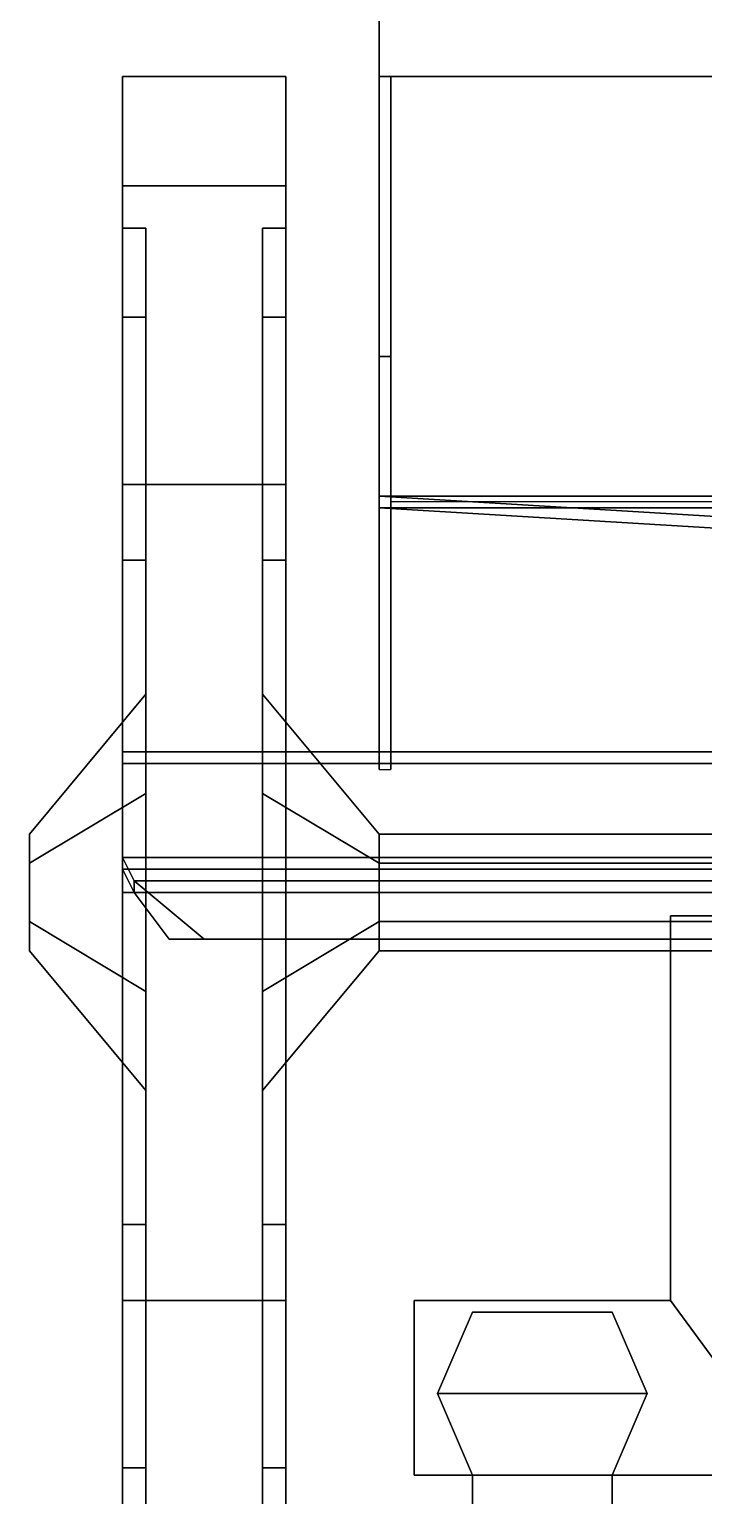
# Model space of a CAD drawing. Header units: millimetres. Extents: x -0.8 to 3, y -3.2 to 8.
# Drawn here: x -0.85 to -0.272, y -0.518 to 0.741 of the extents above; entities that cross this region are included whole.
import ezdxf

# ---------------------------------------------------------------- set-up
doc = ezdxf.new("R2010")
doc.units = ezdxf.units.MM
doc.layers.add('trail', color=4, linetype='Continuous')
doc.layers.add('wheels', color=2, linetype='Continuous')

msp = doc.modelspace()

# ---------------------------------------------------------------- linework, layer by layer
for points in [[(-0.55, 1.13, 0.77), (-0.55, 1.03, 0.75), (-0.55, 0.6954, 0.9764), (-0.55, 0.72, 1.04)], [(-0.55, 0.72, 1.04), (-0.55, 0.6954, 0.9764), (-0.55, 1.03, 0.75), (-0.55, 1.13, 0.77)], [(-0.55, 0.7, 0.97), (-0.55, 0.3355, 0.8419), (-0.55, 0.1056, 1.45), (-0.55, 0.46, 1.3)], [(-0.55, 0.46, 1.3), (-0.54, 0.46, 1.3), (-0.54, 0.7, 0.97), (-0.55, 0.7, 0.97)], [(-0.55, 0.7, 0.96), (-0.55, 0.34, 0.83), (-0.55, 0.3355, 0.8419), (-0.55, 0.7, 0.97)], [(-0.11, 0.7, 0.97), (-0.11, 0.7, 0.96), (-0.55, 0.7, 0.96), (-0.55, 0.7, 0.97)], [(-0.11, 0.7, 0.96), (-0.11, 0.34, 0.83), (-0.55, 0.34, 0.83), (-0.55, 0.7, 0.96)], [(-0.54, 0.46, 1.3), (-0.54, 0.1056, 1.45), (-0.54, 0.3355, 0.8419), (-0.54, 0.7, 0.97)], [(-0.54, 0.7, 0.97), (-0.54, 0.3355, 0.8419), (-0.11, 0.3355, 0.8419), (-0.11, 0.7, 0.97)], [(-0.55, 0.1056, 1.45), (-0.54, 0.1056, 1.45), (-0.54, 0.46, 1.3), (-0.55, 0.46, 1.3)], [(-0.55, 0.34, 0.83), (-0.55, 0.33, 0.83), (-0.55, 0.1107, 1.41), (-0.55, 0.1207, 1.41)], [(-0.11, 0.1207, 1.41), (-0.11, 0.3135, 0.9), (-0.55, 0.34, 0.83), (-0.55, 0.1207, 1.41)], [(0.11, 0.3135, 0.9), (0.55, 0.34, 0.83), (-0.55, 0.34, 0.83), (-0.11, 0.3135, 0.9)], [(0.55, 0.34, 0.83), (0.55, 0.33, 0.83), (-0.55, 0.33, 0.83), (-0.55, 0.34, 0.83)], [(-0.55, 0.1107, 1.41), (-0.55, 0.33, 0.83), (-0.11, 0.3035, 0.9), (-0.11, 0.1107, 1.41)], [(-0.11, 0.3035, 0.9), (-0.55, 0.33, 0.83), (0.55, 0.33, 0.83), (0.11, 0.3035, 0.9)], [(-0.77, 0.1207, 1.41), (-0.77, 0.1107, 1.41), (-0.77, 0.02, 1.65), (-0.77, 0.03, 1.65)], [(0.77, 0.03, 1.65), (0.77, 0.1207, 1.41), (-0.77, 0.1207, 1.41), (-0.77, 0.03, 1.65)], [(-0.55, 0.1207, 1.41), (-0.55, 0.1107, 1.41), (-0.77, 0.1107, 1.41), (-0.77, 0.1207, 1.41)], [(-0.77, 0.02, 1.65), (-0.77, 0.1107, 1.41), (0.77, 0.1107, 1.41), (0.77, 0.02, 1.65)], [(0.55, 0.025, 0.7033), (0.55, 0.05, 0.66), (-0.55, 0.05, 0.66), (-0.55, 0.025, 0.7033)], [(0.55, 0.05, 0.66), (0.55, 0.025, 0.6167), (-0.55, 0.025, 0.6167), (-0.55, 0.05, 0.66)], [(0.76, 0.01, 1.68), (0.77, 0.03, 1.65), (-0.77, 0.03, 1.65), (-0.76, 0.01, 1.68)], [(-0.77, 0.03, 1.65), (-0.77, 0.02, 1.65), (-0.76, 0, 1.68), (-0.76, 0.01, 1.68)], [(-0.76, 0, 1.68), (-0.77, 0.02, 1.65), (0.77, 0.02, 1.65), (0.76, 0, 1.68)], [(0.55, -0.025, 0.7033), (0.55, 0.025, 0.7033), (-0.55, 0.025, 0.7033), (-0.55, -0.025, 0.7033)], [(0.55, 0.025, 0.6167), (0.55, -0.025, 0.6167), (-0.55, -0.025, 0.6167), (-0.55, 0.025, 0.6167)], [(-0.76, 0.01, 1.68), (-0.76, 0, 1.68), (-0.73, -0.04, 1.71), (-0.7, -0.04, 1.72)], [(0.7, -0.04, 1.72), (0.76, 0.01, 1.68), (-0.76, 0.01, 1.68), (-0.7, -0.04, 1.72)], [(-0.73, -0.04, 1.71), (-0.76, 0, 1.68), (0.76, 0, 1.68), (0.73, -0.04, 1.71)], [(0.55, -0.05, 0.66), (0.55, -0.025, 0.7033), (-0.55, -0.025, 0.7033), (-0.55, -0.05, 0.66)], [(0.55, -0.025, 0.6167), (0.55, -0.05, 0.66), (-0.55, -0.05, 0.66), (-0.55, -0.025, 0.6167)], [(-0.19, -0.02, 0.65), (-0.19, -0.02, 0.56), (-0.3, -0.02, 0.56), (-0.3, -0.02, 0.65)], [(-0.19, -0.02, 0.56), (-0.19, -0.5, 0.56), (-0.3, -0.35, 0.56), (-0.3, -0.02, 0.56)], [(-0.3, -0.02, 0.65), (-0.3, -0.35, 0.65), (-0.19, -0.5, 0.65), (-0.19, -0.02, 0.65)], [(-0.3, -0.02, 0.56), (-0.3, -0.35, 0.56), (-0.3, -0.35, 0.65), (-0.3, -0.02, 0.65)], [(-0.7, -0.04, 1.72), (-0.73, -0.04, 1.71), (0.73, -0.04, 1.71), (0.7, -0.04, 1.72)], [(-0.52, -0.35, 0.56), (-0.52, -0.5, 0.56), (-0.52, -0.5, 0.65), (-0.52, -0.35, 0.65)], [(-0.3, -0.35, 0.65), (-0.3, -0.35, 0.56), (-0.52, -0.35, 0.56), (-0.52, -0.35, 0.65)], [(-0.3, -0.35, 0.56), (-0.19, -0.5, 0.56), (-0.52, -0.5, 0.56), (-0.52, -0.35, 0.56)], [(-0.52, -0.35, 0.65), (-0.52, -0.5, 0.65), (-0.19, -0.5, 0.65), (-0.3, -0.35, 0.65)], [(-0.52, -0.5, 0.65), (-0.52, -0.5, 0.56), (-0.19, -0.5, 0.56), (-0.19, -0.5, 0.65)]]:
    msp.add_3dface(points)
at = {"layer": 'trail'}
for points in [[(-0.5, -0.43, 0.7), (-0.32, -0.43, 0.7), (-0.35, -0.36, 0.7), (-0.47, -0.36, 0.7)], [(-0.35, -0.36, 0.65), (-0.32, -0.43, 0.65), (-0.5, -0.43, 0.65), (-0.47, -0.36, 0.65)], [(-0.47, -0.36, 0.65), (-0.5, -0.43, 0.65), (-0.5, -0.43, 0.7), (-0.47, -0.36, 0.7)], [(-0.5, -0.43, 0.56), (-0.32, -0.43, 0.56), (-0.35, -0.36, 0.56), (-0.47, -0.36, 0.56)], [(-0.47, -0.36, 0.51), (-0.5, -0.43, 0.51), (-0.5, -0.43, 0.56), (-0.47, -0.36, 0.56)], [(-0.35, -0.36, 0.51), (-0.32, -0.43, 0.51), (-0.5, -0.43, 0.51), (-0.47, -0.36, 0.51)], [(-0.47, -0.36, 0.7), (-0.35, -0.36, 0.7), (-0.35, -0.36, 0.65), (-0.47, -0.36, 0.65)], [(-0.47, -0.36, 0.56), (-0.35, -0.36, 0.56), (-0.35, -0.36, 0.51), (-0.47, -0.36, 0.51)], [(-0.35, -0.36, 0.7), (-0.32, -0.43, 0.7), (-0.32, -0.43, 0.65), (-0.35, -0.36, 0.65)], [(-0.35, -0.36, 0.56), (-0.32, -0.43, 0.56), (-0.32, -0.43, 0.51), (-0.35, -0.36, 0.51)], [(-0.32, -0.43, 0.7), (-0.5, -0.43, 0.7), (-0.47, -0.5, 0.7), (-0.35, -0.5, 0.7)], [(-0.47, -0.5, 0.65), (-0.5, -0.43, 0.65), (-0.32, -0.43, 0.65), (-0.35, -0.5, 0.65)], [(-0.47, -0.5, 0.7), (-0.5, -0.43, 0.7), (-0.5, -0.43, 0.65), (-0.47, -0.5, 0.65)], [(-0.32, -0.43, 0.56), (-0.5, -0.43, 0.56), (-0.47, -0.5, 0.56), (-0.35, -0.5, 0.56)], [(-0.47, -0.5, 0.56), (-0.5, -0.43, 0.56), (-0.5, -0.43, 0.51), (-0.47, -0.5, 0.51)], [(-0.47, -0.5, 0.51), (-0.5, -0.43, 0.51), (-0.32, -0.43, 0.51), (-0.35, -0.5, 0.51)], [(-0.35, -0.5, 0.65), (-0.32, -0.43, 0.65), (-0.32, -0.43, 0.7), (-0.35, -0.5, 0.7)], [(-0.35, -0.5, 0.51), (-0.32, -0.43, 0.51), (-0.32, -0.43, 0.56), (-0.35, -0.5, 0.56)], [(-0.35, -0.5, 0.7), (-0.47, -0.5, 0.7), (-0.47, -0.64, 0.7), (-0.35, -0.64, 0.7)], [(-0.47, -0.64, 0.65), (-0.47, -0.5, 0.65), (-0.35, -0.5, 0.65), (-0.35, -0.64, 0.65)], [(-0.47, -0.64, 0.7), (-0.47, -0.5, 0.7), (-0.47, -0.5, 0.65), (-0.47, -0.64, 0.65)], [(-0.35, -0.5, 0.56), (-0.47, -0.5, 0.56), (-0.47, -0.64, 0.56), (-0.35, -0.64, 0.56)], [(-0.47, -0.64, 0.56), (-0.47, -0.5, 0.56), (-0.47, -0.5, 0.51), (-0.47, -0.64, 0.51)], [(-0.47, -0.64, 0.51), (-0.47, -0.5, 0.51), (-0.35, -0.5, 0.51), (-0.35, -0.64, 0.51)], [(-0.35, -0.64, 0.65), (-0.35, -0.5, 0.65), (-0.35, -0.5, 0.7), (-0.35, -0.64, 0.7)], [(-0.35, -0.64, 0.51), (-0.35, -0.5, 0.51), (-0.35, -0.5, 0.56), (-0.35, -0.64, 0.56)]]:
    msp.add_3dface(points, dxfattribs=at)
at = {"layer": 'wheels'}
for points in [[(-0.77, 0.6062, 0.31), (-0.77, 0.7, 0.66), (-0.63, 0.7, 0.66), (-0.63, 0.6062, 0.31)], [(-0.77, 0.4936, 0.375), (-0.77, 0.57, 0.66), (-0.77, 0.7, 0.66), (-0.77, 0.6062, 0.31)], [(-0.77, 0.7, 0.66), (-0.77, 0.6062, 1.01), (-0.63, 0.6062, 1.01), (-0.63, 0.7, 0.66)], [(-0.77, 0.57, 0.66), (-0.77, 0.4936, 0.945), (-0.77, 0.6062, 1.01), (-0.77, 0.7, 0.66)], [(-0.63, 0.6062, 0.31), (-0.63, 0.7, 0.66), (-0.63, 0.57, 0.66), (-0.63, 0.4936, 0.375)], [(-0.63, 0.7, 0.66), (-0.63, 0.6062, 1.01), (-0.63, 0.4936, 0.945), (-0.63, 0.57, 0.66)], [(-0.77, 0.6062, 1.01), (-0.77, 0.35, 1.2662), (-0.63, 0.35, 1.2662), (-0.63, 0.6062, 1.01)], [(-0.77, 0.4936, 0.945), (-0.77, 0.285, 1.1536), (-0.77, 0.35, 1.2662), (-0.77, 0.6062, 1.01)], [(-0.77, 0.35, 0.0538), (-0.77, 0.6062, 0.31), (-0.63, 0.6062, 0.31), (-0.63, 0.35, 0.0538)], [(-0.77, 0.285, 0.1664), (-0.77, 0.4936, 0.375), (-0.77, 0.6062, 0.31), (-0.77, 0.35, 0.0538)], [(-0.63, 0.6062, 1.01), (-0.63, 0.35, 1.2662), (-0.63, 0.285, 1.1536), (-0.63, 0.4936, 0.945)], [(-0.63, 0.35, 0.0538), (-0.63, 0.6062, 0.31), (-0.63, 0.4936, 0.375), (-0.63, 0.285, 0.1664)], [(-0.77, 0.57, 0.66), (-0.77, 0.4936, 0.375), (-0.75, 0.4936, 0.375), (-0.75, 0.57, 0.66)], [(-0.77, 0.4936, 0.945), (-0.77, 0.57, 0.66), (-0.75, 0.57, 0.66), (-0.75, 0.4936, 0.945)], [(-0.75, 0.17, 0.66), (-0.75, 0.17, 0.66), (-0.75, 0.57, 0.66), (-0.75, 0.4936, 0.375)], [(-0.75, 0.17, 0.66), (-0.75, 0.085, 0.8072), (-0.75, 0.4936, 0.945), (-0.75, 0.57, 0.66)], [(-0.65, 0.57, 0.66), (-0.65, 0.4936, 0.375), (-0.63, 0.4936, 0.375), (-0.63, 0.57, 0.66)], [(-0.65, 0.4936, 0.375), (-0.65, 0.57, 0.66), (-0.65, 0.17, 0.66)], [(-0.65, 0.4936, 0.945), (-0.65, 0.57, 0.66), (-0.63, 0.57, 0.66), (-0.63, 0.4936, 0.945)], [(-0.65, 0.57, 0.66), (-0.65, 0.4936, 0.945), (-0.65, 0.085, 0.8072), (-0.65, 0.17, 0.66)], [(-0.77, 0.285, 1.1536), (-0.77, 0.4936, 0.945), (-0.75, 0.4936, 0.945), (-0.75, 0.285, 1.1536)], [(-0.77, 0.4936, 0.375), (-0.77, 0.285, 0.1664), (-0.75, 0.285, 0.1664), (-0.75, 0.4936, 0.375)], [(-0.75, 0.085, 0.5128), (-0.75, 0.17, 0.66), (-0.75, 0.4936, 0.375), (-0.75, 0.285, 0.1664)], [(-0.75, 0.085, 0.8072), (-0.75, 0.085, 0.8072), (-0.75, 0.285, 1.1536), (-0.75, 0.4936, 0.945)], [(-0.65, 0.285, 0.1664), (-0.65, 0.4936, 0.375), (-0.65, 0.17, 0.66), (-0.65, 0.085, 0.5128)], [(-0.65, 0.285, 1.1536), (-0.65, 0.4936, 0.945), (-0.63, 0.4936, 0.945), (-0.63, 0.285, 1.1536)], [(-0.65, 0.4936, 0.375), (-0.65, 0.285, 0.1664), (-0.63, 0.285, 0.1664), (-0.63, 0.4936, 0.375)], [(-0.77, 0.285, 1.1536), (-0.77, 0, 1.23), (-0.77, 0, 1.36), (-0.77, 0.35, 1.2662)], [(-0.77, 0.35, 1.2662), (-0.77, 0, 1.36), (-0.63, 0, 1.36), (-0.63, 0.35, 1.2662)], [(-0.77, 0, 0.09), (-0.77, 0.285, 0.1664), (-0.77, 0.35, 0.0538), (-0.77, 0, -0.04)], [(-0.77, 0, -0.04), (-0.77, 0.35, 0.0538), (-0.63, 0.35, 0.0538), (-0.63, 0, -0.04)], [(-0.63, 0.35, 1.2662), (-0.63, 0, 1.36), (-0.63, 0, 1.23), (-0.63, 0.285, 1.1536)], [(-0.63, 0, -0.04), (-0.63, 0.35, 0.0538), (-0.63, 0.285, 0.1664), (-0.63, 0, 0.09)], [(-0.77, 0, 1.23), (-0.77, 0.285, 1.1536), (-0.75, 0.285, 1.1536), (-0.75, 0, 1.23)], [(-0.77, 0.285, 0.1664), (-0.77, 0, 0.09), (-0.75, 0, 0.09), (-0.75, 0.285, 0.1664)], [(-0.75, 0.085, 0.5128), (-0.75, 0.085, 0.5128), (-0.75, 0.285, 0.1664), (-0.75, 0, 0.09)], [(-0.75, 0.085, 0.8072), (-0.75, -0.085, 0.8072), (-0.75, 0, 1.23), (-0.75, 0.285, 1.1536)], [(-0.65, 0.285, 1.1536), (-0.65, 0, 1.23), (-0.65, -0.085, 0.8072), (-0.65, 0.085, 0.8072)], [(-0.65, 0, 1.23), (-0.65, 0.285, 1.1536), (-0.63, 0.285, 1.1536), (-0.63, 0, 1.23)], [(-0.65, 0.285, 0.1664), (-0.65, 0, 0.09), (-0.63, 0, 0.09), (-0.63, 0.285, 0.1664)], [(-0.75, 0.17, 0.66), (-0.75, 0.085, 0.5128), (-0.85, 0.025, 0.6167), (-0.85, 0.05, 0.66)], [(-0.75, 0.085, 0.8072), (-0.75, 0.17, 0.66), (-0.85, 0.05, 0.66), (-0.85, 0.025, 0.7033)], [(-0.65, 0.085, 0.5128), (-0.65, 0.17, 0.66), (-0.55, 0.05, 0.66), (-0.55, 0.025, 0.6167)], [(-0.65, 0.17, 0.66), (-0.65, 0.085, 0.8072), (-0.55, 0.025, 0.7033), (-0.55, 0.05, 0.66)], [(-0.75, -0.085, 0.8072), (-0.75, 0.085, 0.8072), (-0.85, 0.025, 0.7033), (-0.85, -0.025, 0.7033)], [(-0.75, 0.085, 0.5128), (-0.75, -0.085, 0.5128), (-0.85, -0.025, 0.6167), (-0.85, 0.025, 0.6167)], [(-0.75, -0.085, 0.5128), (-0.75, 0.085, 0.5128), (-0.75, 0, 0.09), (-0.75, -0.285, 0.1664)], [(-0.65, -0.285, 0.1664), (-0.65, 0, 0.09), (-0.65, 0.085, 0.5128), (-0.65, -0.085, 0.5128)], [(-0.65, 0.085, 0.8072), (-0.65, -0.085, 0.8072), (-0.55, -0.025, 0.7033), (-0.55, 0.025, 0.7033)], [(-0.65, -0.085, 0.5128), (-0.65, 0.085, 0.5128), (-0.55, 0.025, 0.6167), (-0.55, -0.025, 0.6167)], [(-0.85, 0.05, 0.66), (-0.85, 0.025, 0.6167), (-0.85, -0.025, 0.6167), (-0.85, 0.025, 0.7033)], [(-0.85, 0.025, 0.7033), (-0.85, -0.025, 0.6167), (-0.85, -0.05, 0.66), (-0.85, -0.025, 0.7033)], [(-0.77, 0, 1.23), (-0.77, -0.285, 1.1536), (-0.77, -0.35, 1.2662), (-0.77, 0, 1.36)], [(-0.77, 0, 1.36), (-0.77, -0.35, 1.2662), (-0.63, -0.35, 1.2662), (-0.63, 0, 1.36)], [(-0.77, -0.285, 1.1536), (-0.77, 0, 1.23), (-0.75, 0, 1.23), (-0.75, -0.285, 1.1536)], [(-0.77, -0.285, 0.1664), (-0.77, 0, 0.09), (-0.77, 0, -0.04), (-0.77, -0.35, 0.0538)], [(-0.77, 0, 0.09), (-0.77, -0.285, 0.1664), (-0.75, -0.285, 0.1664), (-0.75, 0, 0.09)], [(-0.75, -0.085, 0.8072), (-0.75, -0.085, 0.8072), (-0.75, -0.285, 1.1536), (-0.75, 0, 1.23)], [(-0.65, 0, 0.09), (-0.65, -0.285, 0.1664), (-0.63, -0.285, 0.1664), (-0.63, 0, 0.09)], [(-0.63, 0, 1.36), (-0.63, -0.35, 1.2662), (-0.63, -0.285, 1.1536), (-0.63, 0, 1.23)], [(-0.63, -0.35, 0.0538), (-0.63, 0, -0.04), (-0.63, 0, 0.09), (-0.63, -0.285, 0.1664)], [(-0.77, -0.35, 0.0538), (-0.77, 0, -0.04), (-0.63, 0, -0.04), (-0.63, -0.35, 0.0538)], [(-0.65, -0.285, 1.1536), (-0.65, 0, 1.23), (-0.63, 0, 1.23), (-0.63, -0.285, 1.1536)], [(-0.75, -0.085, 0.5128), (-0.75, -0.17, 0.66), (-0.85, -0.05, 0.66), (-0.85, -0.025, 0.6167)], [(-0.75, -0.17, 0.66), (-0.75, -0.085, 0.8072), (-0.85, -0.025, 0.7033), (-0.85, -0.05, 0.66)], [(-0.65, -0.17, 0.66), (-0.65, -0.085, 0.5128), (-0.55, -0.025, 0.6167), (-0.55, -0.05, 0.66)], [(-0.65, -0.085, 0.8072), (-0.65, -0.17, 0.66), (-0.55, -0.05, 0.66), (-0.55, -0.025, 0.7033)], [(-0.75, -0.085, 0.5128), (-0.75, -0.085, 0.5128), (-0.75, -0.285, 0.1664), (-0.75, -0.4936, 0.375)], [(-0.75, -0.17, 0.66), (-0.75, -0.085, 0.5128), (-0.75, -0.4936, 0.375), (-0.75, -0.57, 0.66)], [(-0.75, -0.085, 0.8072), (-0.75, -0.17, 0.66), (-0.75, -0.4936, 0.945), (-0.75, -0.285, 1.1536)], [(-0.65, -0.4936, 0.375), (-0.65, -0.285, 0.1664), (-0.65, -0.085, 0.5128)], [(-0.65, -0.57, 0.66), (-0.65, -0.4936, 0.375), (-0.65, -0.085, 0.5128), (-0.65, -0.17, 0.66)], [(-0.65, -0.285, 1.1536), (-0.65, -0.4936, 0.945), (-0.65, -0.17, 0.66), (-0.65, -0.085, 0.8072)], [(-0.75, -0.17, 0.66), (-0.75, -0.17, 0.66), (-0.75, -0.57, 0.66), (-0.75, -0.4936, 0.945)], [(-0.65, -0.4936, 0.945), (-0.65, -0.57, 0.66), (-0.65, -0.17, 0.66)], [(-0.77, -0.285, 1.1536), (-0.77, -0.4936, 0.945), (-0.77, -0.6062, 1.01), (-0.77, -0.35, 1.2662)], [(-0.77, -0.4936, 0.945), (-0.77, -0.285, 1.1536), (-0.75, -0.285, 1.1536), (-0.75, -0.4936, 0.945)], [(-0.77, -0.285, 0.1664), (-0.77, -0.4936, 0.375), (-0.75, -0.4936, 0.375), (-0.75, -0.285, 0.1664)], [(-0.77, -0.4936, 0.375), (-0.77, -0.285, 0.1664), (-0.77, -0.35, 0.0538), (-0.77, -0.6062, 0.31)], [(-0.65, -0.4936, 0.945), (-0.65, -0.285, 1.1536), (-0.63, -0.285, 1.1536), (-0.63, -0.4936, 0.945)], [(-0.65, -0.285, 0.1664), (-0.65, -0.4936, 0.375), (-0.63, -0.4936, 0.375), (-0.63, -0.285, 0.1664)], [(-0.63, -0.35, 1.2662), (-0.63, -0.6062, 1.01), (-0.63, -0.4936, 0.945), (-0.63, -0.285, 1.1536)], [(-0.63, -0.6062, 0.31), (-0.63, -0.35, 0.0538), (-0.63, -0.285, 0.1664), (-0.63, -0.4936, 0.375)], [(-0.77, -0.35, 1.2662), (-0.77, -0.6062, 1.01), (-0.63, -0.6062, 1.01), (-0.63, -0.35, 1.2662)], [(-0.77, -0.6062, 0.31), (-0.77, -0.35, 0.0538), (-0.63, -0.35, 0.0538), (-0.63, -0.6062, 0.31)], [(-0.77, -0.4936, 0.375), (-0.77, -0.57, 0.66), (-0.75, -0.57, 0.66), (-0.75, -0.4936, 0.375)], [(-0.77, -0.57, 0.66), (-0.77, -0.4936, 0.375), (-0.77, -0.6062, 0.31), (-0.77, -0.7, 0.66)], [(-0.77, -0.57, 0.66), (-0.77, -0.4936, 0.945), (-0.75, -0.4936, 0.945), (-0.75, -0.57, 0.66)], [(-0.77, -0.4936, 0.945), (-0.77, -0.57, 0.66), (-0.77, -0.7, 0.66), (-0.77, -0.6062, 1.01)], [(-0.65, -0.4936, 0.375), (-0.65, -0.57, 0.66), (-0.63, -0.57, 0.66), (-0.63, -0.4936, 0.375)], [(-0.65, -0.57, 0.66), (-0.65, -0.4936, 0.945), (-0.63, -0.4936, 0.945), (-0.63, -0.57, 0.66)], [(-0.63, -0.7, 0.66), (-0.63, -0.6062, 0.31), (-0.63, -0.4936, 0.375), (-0.63, -0.57, 0.66)], [(-0.63, -0.6062, 1.01), (-0.63, -0.7, 0.66), (-0.63, -0.57, 0.66), (-0.63, -0.4936, 0.945)]]:
    msp.add_3dface(points, dxfattribs=at)

doc.saveas('drawing.dxf')
